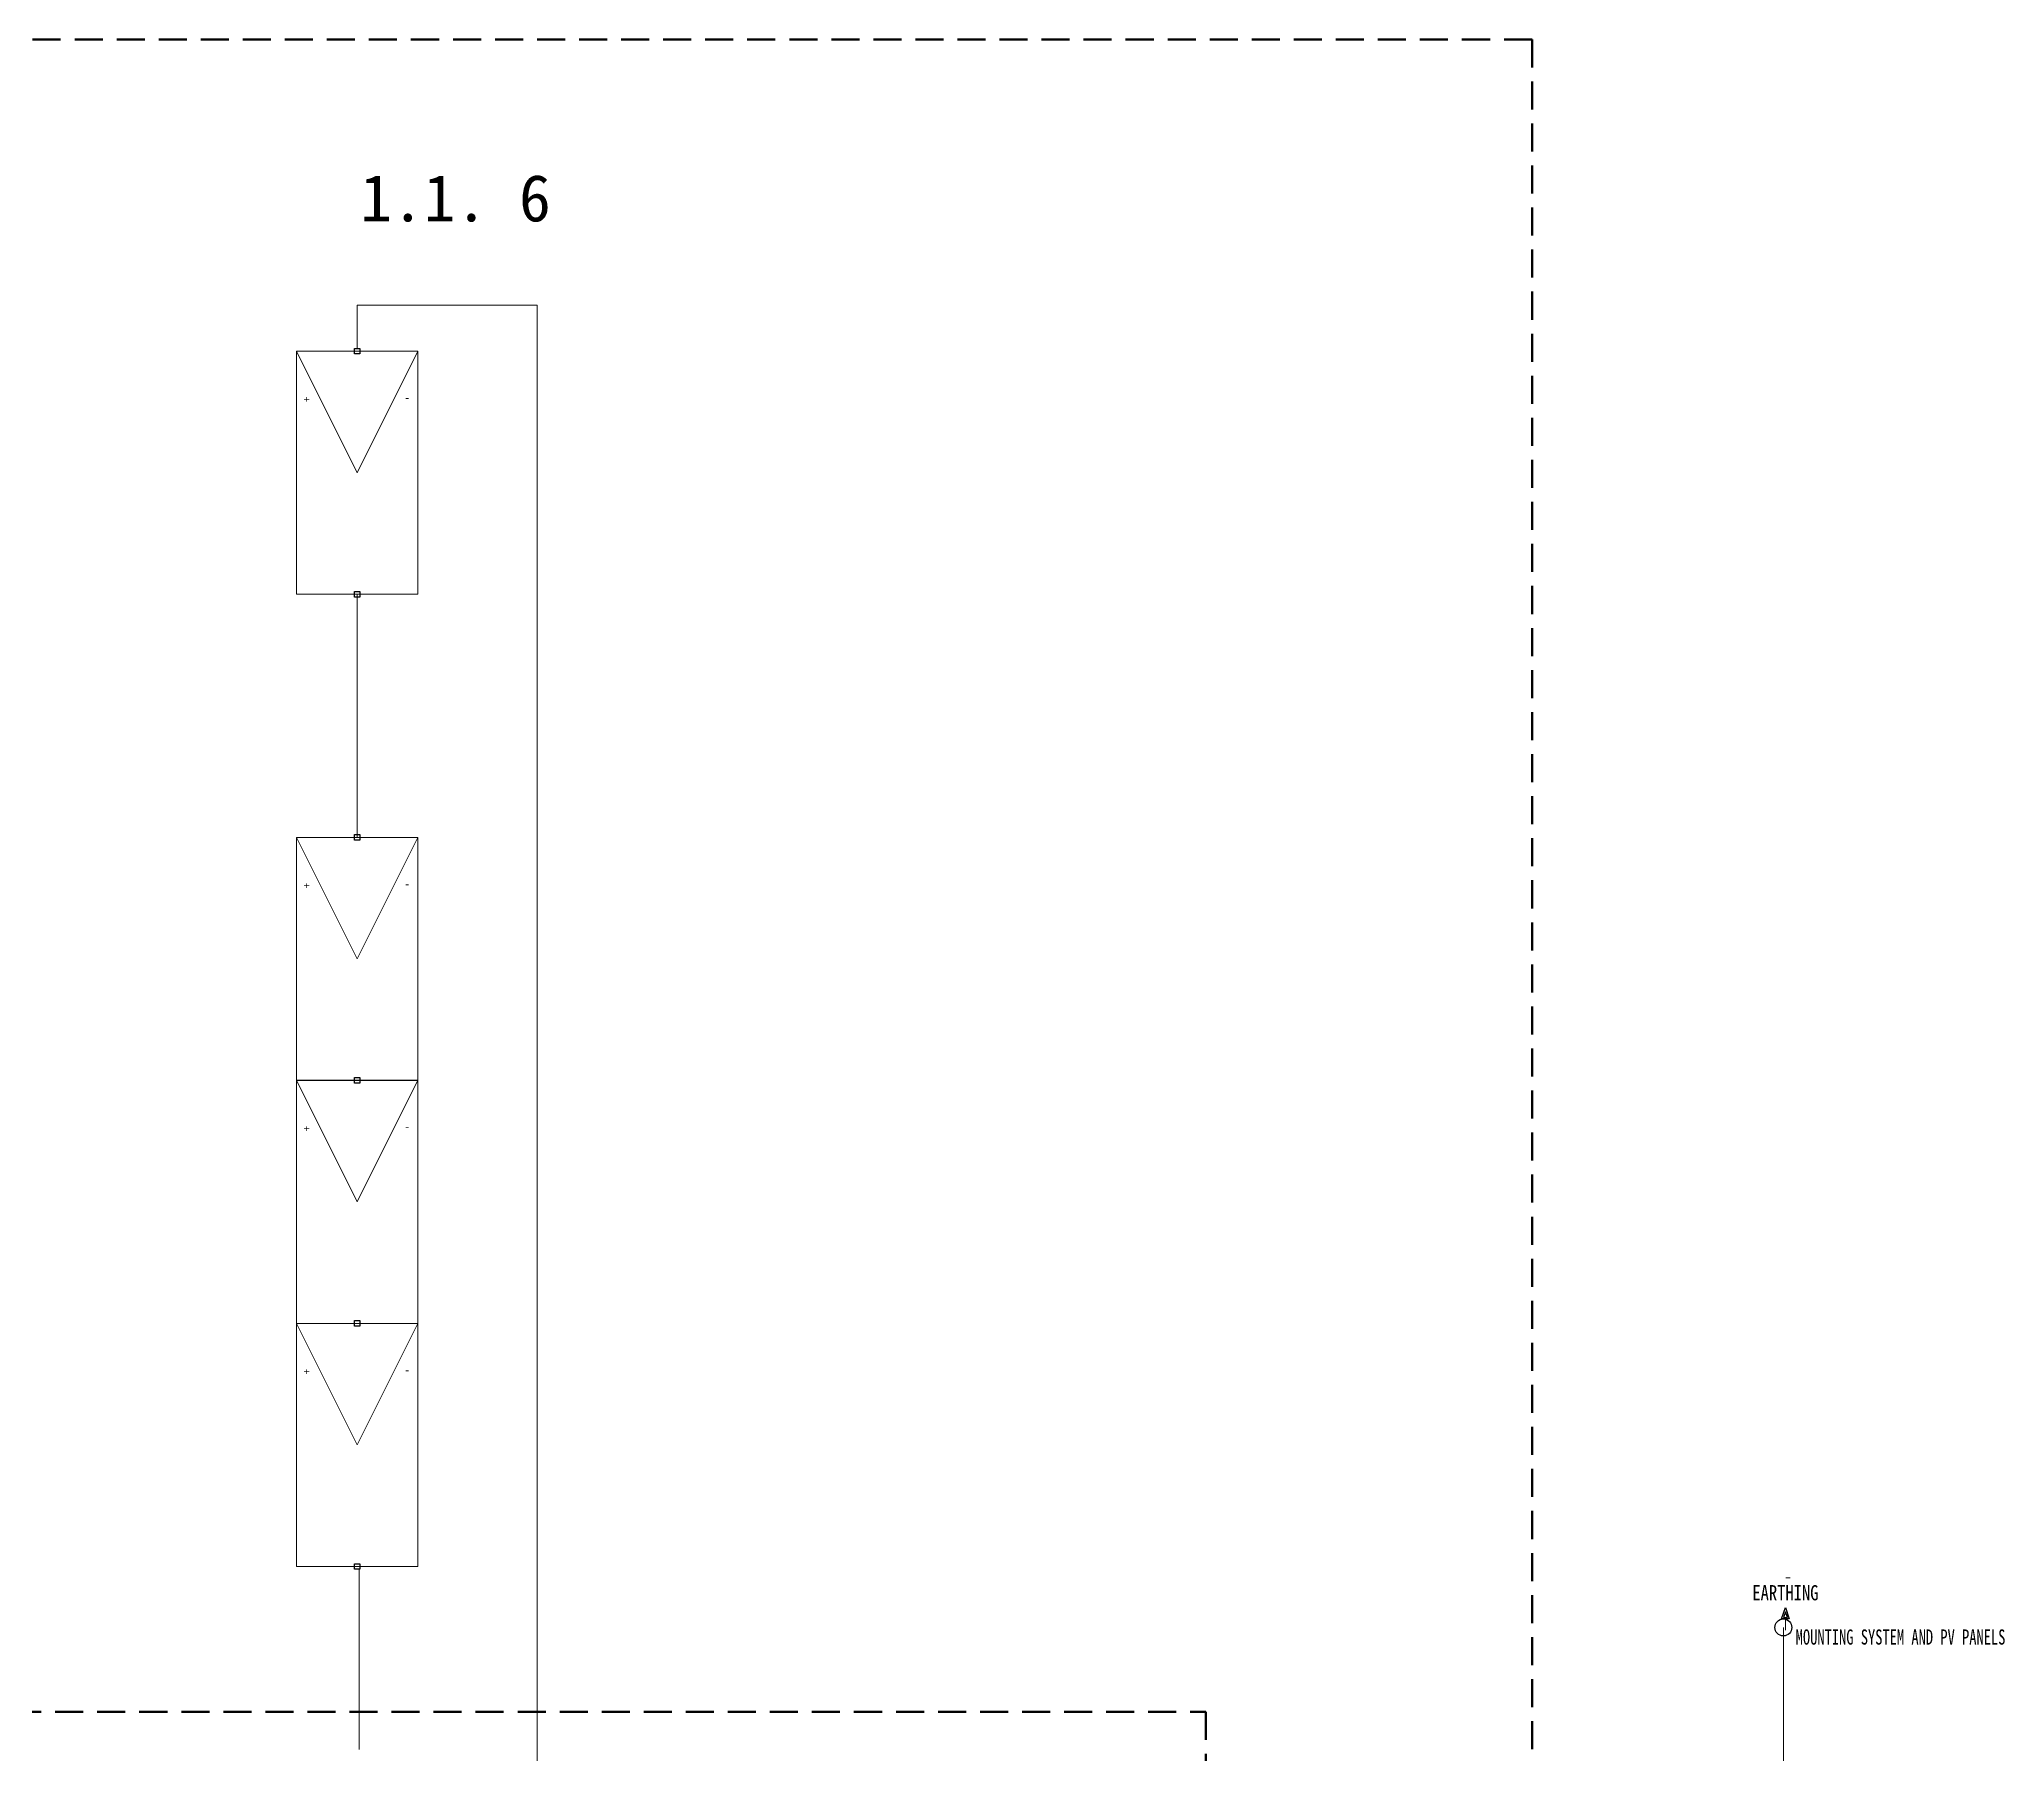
# Model space of a CAD drawing. Header units: millimetres. Extents: x 139 to 1361, y -140 to 1049.
# Drawn here: x 455.4 to 560.6, y 799 to 890.7 of the extents above; entities that cross this region are included whole.
import ezdxf
from ezdxf.enums import TextEntityAlignment as Align

# ---------------------------------------------------------------- set-up
doc = ezdxf.new("R2010")
doc.units = ezdxf.units.MM
doc.header["$LTSCALE"] = 12
doc.linetypes.add('HIDDEN2', pattern=[0.1875, 0.125, -0.0625])
for name, color, linetype in [('DESC', 1, 'Continuous'), ('GRN_12AWG', 3, 'Continuous'), ('GRY_20AWG', 250, 'Continuous'), ('LOCBOX', 92, 'HIDDEN2'), ('RED_10AWG', 1, 'Continuous'), ('RED_12AWG', 1, 'Continuous'), ('SYMS', 7, 'Continuous'), ('WIREREF', 61, 'Continuous')]:
    doc.layers.add(name, color=color, linetype=linetype)
doc.styles.get("Standard").update_dxf_attribs({"font": ''})
doc.styles.add('WD', font='')
doc.styles.get('Standard').set_extended_font_data('SimHei')
doc.styles.get('WD').set_extended_font_data('SimHei')

# ---------------------------------------------------------------- blocks, each defined once
blk = doc.blocks.new('HT0_01')
for p, q in [((-0.0625, 0.0625), (0.0625, 0.0625)), ((-0.0625, -0.0625), (-0.0625, 0.0625)), ((0.0625, 0.0625), (0.0625, -0.0625)), ((0.0625, -0.0625), (-0.0625, -0.0625))]:
    blk.add_line(p, q)
at = {"style": 'WD', "flags": 1}
for tag, p in [('X4TERM01', (-0.0625, 0)), ('X2TERM01', (0, 0.0625)), ('X1TERM01', (0.0625, 0)), ('X8TERM01', (0, -0.0625))]:
    blk.add_attdef(tag, p, '', height=0.01, dxfattribs=at)
blk = doc.blocks.new('PVM')
at = {"color": 5, "lineweight": 20}
for p, q in [((2, 1), (1, 0.5)), ((1, 0.5), (2, 0))]:
    blk.add_line(p, q, dxfattribs=at)
blk.add_lwpolyline([(0, 1), (2, 1), (2, 0), (0, 0)], close=True, dxfattribs=at)
at = {"layer": 'SYMS', "color": 5, "lineweight": 20, "xscale": 0.3699338068975089, "yscale": 0.3699338068975089, "zscale": 0.3699338068975089}
for p in [(0, 0.5), (2, 0.5)]:
    blk.add_blockref('HT0_01', p, dxfattribs=at)
at = {"color": 5, "lineweight": 20, "char_height": 0.065, "attachment_point": 1}
for s, insert, rotation in [('+', (1.625, 0.883), 180), ('-', (1.57, 0.067), 90)]:
    blk.add_mtext_dynamic_manual_height_columns(s, width=0.09892, gutter_width=0.325, heights=[0], dxfattribs=dict(at, insert=insert, rotation=rotation))
blk = doc.blocks.new('VT0_02')
blk.add_circle((0, 0), 0.0699)
at = {"style": 'WD', "flags": 1}
for tag, p in [('X4TERM01', (-0.07, 0)), ('X2TERM01', (0, 0.07)), ('X1TERM01', (0.07, 0)), ('X8TERM01', (0, -0.07))]:
    blk.add_attdef(tag, p, '', height=0.01, dxfattribs=at)
blk = doc.blocks.new('HA1S2')
for points in [[(0, 0), (-0.031, 0), (0, 0.094), (0.031, 0), (0, 0)], [(-0.016, 0.011), (0.016, 0.011), (0, 0.058), (-0.016, 0.011)]]:
    blk.add_lwpolyline(points)
at = {"style": 'WD', "width": 0.8, "flags": 8}
blk.add_attdef('WIRENO', text='', height=0.125, dxfattribs=at).set_placement((0, 0.153), align=Align.CENTER)
at = {"style": 'WD', "flags": 1}
for tag, p in [('X8TERM01', (0, 0)), ('SIGCODE', (0.026, 0.066))]:
    blk.add_attdef(tag, p, '', height=0.01, dxfattribs=at)
at = {"style": 'WD', "width": 0.7}
for tag, p in [('XREF', (0.084, -0.036)), ('DESC1', (0.084, -0.211))]:
    blk.add_attdef(tag, p, '', height=0.125, dxfattribs=at)

msp = doc.modelspace()

# ---------------------------------------------------------------- linework, layer by layer
at = {"layer": 'GRN_12AWG', "lineweight": 13}
msp.add_line((548.71, 746.96), (548.71, 805.76), dxfattribs=at)
at = {"layer": 'GRY_20AWG', "lineweight": 13}
for p, q in [((549.08, 808.42), (548.85, 808.42)), ((548.82, 805.62), (548.82, 806.22))]:
    msp.add_line(p, q, dxfattribs=at)
at = {"layer": 'LOCBOX', "color": 5, "lineweight": 90}
msp.add_lwpolyline([(218.76, 890.74), (535.27, 890.74), (535.27, 725.19), (218.76, 725.19)], close=True, dxfattribs=at)
at = {"layer": 'LOCBOX', "color": 1, "lineweight": 90}
msp.add_lwpolyline([(242.47, 801.25), (517.8, 801.25), (517.8, 768.54), (242.47, 768.54)], close=True, dxfattribs=at)
at = {"layer": 'RED_10AWG', "lineweight": 13}
msp.add_line((472.38, 861.05), (472.38, 848.04), dxfattribs=at)
at = {"layer": 'RED_12AWG', "lineweight": 13}
for p, q in [((472.38, 874.2), (472.38, 876.52)), ((472.38, 876.52), (482.01, 876.52)), ((482.01, 876.52), (482.01, 793.36)), ((472.49, 808.87), (472.49, 799.22))]:
    msp.add_line(p, q, dxfattribs=at)

# ---------------------------------------------------------------- block references
at = {"layer": 'SYMS', "lineweight": 5, "xscale": 6.503093813421009, "yscale": 6.503093813421009, "zscale": 6.503093813421009, "rotation": 90}
for name, p in [('PVM', (475.63, 861.05)), ('PVM', (475.63, 835.03)), ('PVM', (475.63, 822.03)), ('PVM', (475.63, 809.02)), ('VT0_02', (548.71, 805.76))]:
    msp.add_blockref(name, p, dxfattribs=at)
at = {"layer": 'SYMS', "lineweight": 5}
ref = msp.add_blockref('HA1S2', (548.82, 806.22), dxfattribs=dict(at, xscale=6.503093813421009, yscale=6.503093813421009, zscale=6.503093813421009))
ref.add_attrib('DESC1', 'MOUNTING SYSTEM AND PV PANELS', (549.37, 804.84), dxfattribs={"layer": 'DESC', "height": 0.8129, "style": 'WD', "width": 0.7})
ref.add_attrib('WIRENO', 'EARTHING', dxfattribs={"layer": 'WIREREF', "height": 0.813, "style": 'WD', "width": 0.8, "flags": 8}).set_placement((548.82, 807.21), align=Align.CENTER)

# ---------------------------------------------------------------- texts
at = {"insert": (472.54, 883.5), "char_height": 2.5, "attachment_point": 1}
msp.add_mtext_dynamic_manual_height_columns('1.1. 6', width=18.2202, gutter_width=12.5, heights=[0], dxfattribs=at)

doc.saveas('drawing.dxf')
